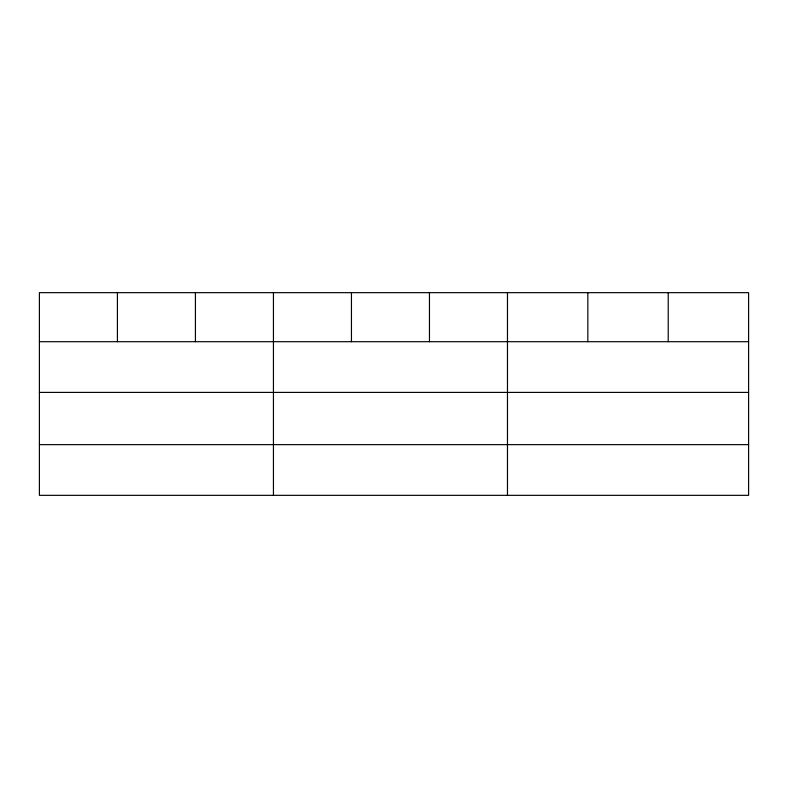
<?xml version="1.0" encoding="UTF-8"?>
<svg xmlns="http://www.w3.org/2000/svg" width="788" height="788" viewBox="0 0 788 788"><rect width="100%" height="100%" fill="white"/><g stroke="black" fill="none" stroke-linecap="round" stroke-linejoin="round"><path stroke-width="1.18" d="M748.6 392.404L748.6 292.663L39.4 292.663L39.4 495.337L748.6 495.337L748.6 392.404L39.4 392.404M39.4 341.696L748.6 341.696M39.4 444.639L748.6 444.639M668.224 292.663L668.224 341.696M587.848 292.663L587.848 341.696M507.472 292.663L507.472 495.337M429.46 292.663L429.46 341.696M351.448 292.663L351.448 341.696M273.436 292.663L273.436 495.337M195.424 292.663L195.424 341.696M117.412 292.663L117.412 341.696"/></g></svg>
